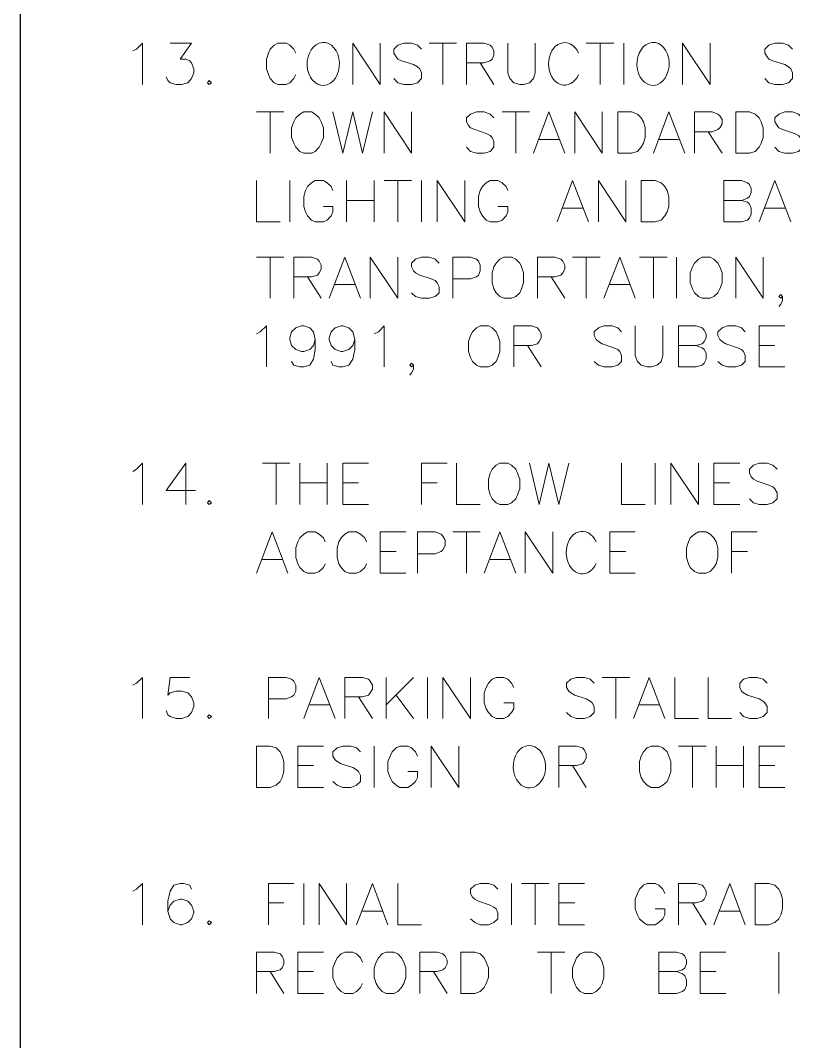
# Model space of a CAD drawing. Header units: millimetres. Extents: x -419 to 20046, y -14642 to 2638.
# Drawn here: x 3709.805 to 3711.305, y 919.728 to 921.709 of the extents above; entities that cross this region are included whole.
import ezdxf

# ---------------------------------------------------------------- set-up
doc = ezdxf.new("R2010")
doc.units = ezdxf.units.MM
doc.layers.add('PDF10_----TX03', color=7, linetype='Continuous')

msp = doc.modelspace()

# ---------------------------------------------------------------- linework, layer by layer
at = {"color": 1}
msp.add_lwpolyline([(3717.4272, 913.7269), (3709.8049, 913.7269), (3709.8049, 927.2815), (3717.4272, 927.2815)], close=True, dxfattribs=at)
at = {"layer": 'PDF10_----TX03', "lineweight": 20}
for points in [[(3710.0229, 921.6502), (3710.0304, 921.6536), (3710.042, 921.6652), (3710.042, 921.5852)], [(3710.0954, 921.6652), (3710.1371, 921.6652), (3710.1146, 921.6344), (3710.1262, 921.6344), (3710.1337, 921.6311), (3710.1371, 921.6269), (3710.1412, 921.6152), (3710.1412, 921.6077), (3710.1371, 921.5969), (3710.1296, 921.5886), (3710.1179, 921.5852), (3710.1071, 921.5852), (3710.0954, 921.5886), (3710.0912, 921.5927), (3710.0879, 921.6002)], [(3710.3396, 921.6461), (3710.3354, 921.6536), (3710.3279, 921.6611), (3710.3204, 921.6652), (3710.3046, 921.6652), (3710.2971, 921.6611), (3710.2896, 921.6536), (3710.2862, 921.6461), (3710.2821, 921.6344), (3710.2821, 921.6152), (3710.2862, 921.6044), (3710.2896, 921.5969), (3710.2971, 921.5886), (3710.3046, 921.5852), (3710.3204, 921.5852), (3710.3279, 921.5886), (3710.3354, 921.5969), (3710.3396, 921.6044)], [(3710.4496, 921.5852), (3710.4496, 921.6652), (3710.5029, 921.5852), (3710.5029, 921.6652)], [(3710.5829, 921.6536), (3710.5754, 921.6611), (3710.5638, 921.6652), (3710.5488, 921.6652), (3710.5371, 921.6611), (3710.5296, 921.6536), (3710.5296, 921.6461), (3710.5338, 921.6386), (3710.5371, 921.6344), (3710.5446, 921.6311), (3710.5679, 921.6236), (3710.5754, 921.6194), (3710.5796, 921.6152), (3710.5829, 921.6077), (3710.5829, 921.5969), (3710.5754, 921.5886), (3710.5638, 921.5852), (3710.5488, 921.5852), (3710.5371, 921.5886), (3710.5296, 921.5969)], [(3710.5979, 921.6652), (3710.6513, 921.6652)], [(3710.6246, 921.6652), (3710.6246, 921.5852)], [(3710.6704, 921.5852), (3710.6704, 921.6652), (3710.7046, 921.6652), (3710.7163, 921.6611), (3710.7204, 921.6577), (3710.7238, 921.6502), (3710.7238, 921.6419), (3710.7204, 921.6344), (3710.7163, 921.6311), (3710.7046, 921.6269), (3710.6704, 921.6269)], [(3710.7504, 921.6652), (3710.7504, 921.6077), (3710.7546, 921.5969), (3710.7621, 921.5886), (3710.7738, 921.5852), (3710.7813, 921.5852), (3710.7929, 921.5886), (3710.8004, 921.5969), (3710.8038, 921.6077), (3710.8038, 921.6652)], [(3710.9029, 921.6652), (3710.9563, 921.6652)], [(3710.9296, 921.6652), (3710.9296, 921.5852)], [(3710.9755, 921.6652), (3710.9755, 921.5852)], [(3711.0896, 921.5852), (3711.0896, 921.6652), (3711.143, 921.5852), (3711.143, 921.6652)], [(3711.303, 921.6536), (3711.2955, 921.6611), (3711.2838, 921.6652), (3711.2688, 921.6652), (3711.2571, 921.6611), (3711.2496, 921.6536), (3711.2496, 921.6461), (3711.2538, 921.6386), (3711.2571, 921.6344), (3711.2646, 921.6311), (3711.288, 921.6236), (3711.2955, 921.6194), (3711.2996, 921.6152), (3711.303, 921.6077), (3711.303, 921.5969), (3711.2955, 921.5886), (3711.2838, 921.5852), (3711.2688, 921.5852), (3711.2571, 921.5886), (3711.2496, 921.5969)], [(3710.6971, 921.6269), (3710.7238, 921.5852)], [(3710.2629, 921.5319), (3710.3162, 921.5319)], [(3710.2896, 921.5319), (3710.2896, 921.4519)], [(3710.4112, 921.5319), (3710.4304, 921.4519), (3710.4496, 921.5319), (3710.4687, 921.4519), (3710.4879, 921.5319)], [(3710.5104, 921.4519), (3710.5104, 921.5319), (3710.5638, 921.4519), (3710.5638, 921.5319)], [(3710.7238, 921.5202), (3710.7163, 921.5277), (3710.7046, 921.5319), (3710.6896, 921.5319), (3710.6779, 921.5277), (3710.6704, 921.5202), (3710.6704, 921.5127), (3710.6746, 921.5052), (3710.6779, 921.501), (3710.6863, 921.4977), (3710.7088, 921.4902), (3710.7163, 921.486), (3710.7204, 921.4819), (3710.7238, 921.4744), (3710.7238, 921.4635), (3710.7163, 921.4552), (3710.7046, 921.4519), (3710.6896, 921.4519), (3710.6779, 921.4552), (3710.6704, 921.4635)], [(3710.7396, 921.5319), (3710.7929, 921.5319)], [(3710.7663, 921.5319), (3710.7663, 921.4519)], [(3710.8004, 921.4519), (3710.8304, 921.5319), (3710.8613, 921.4519)], [(3710.8804, 921.4519), (3710.8804, 921.5319), (3710.9338, 921.4519), (3710.9338, 921.5319)], [(3711.033, 921.4519), (3711.063, 921.5319), (3711.0938, 921.4519)], [(3711.113, 921.4519), (3711.113, 921.5319), (3711.1471, 921.5319), (3711.158, 921.5277), (3711.1621, 921.5244), (3711.1663, 921.5169), (3711.1663, 921.5085), (3711.1621, 921.501), (3711.158, 921.4977), (3711.1471, 921.4935), (3711.113, 921.4935)], [(3711.3221, 921.5202), (3711.3146, 921.5277), (3711.303, 921.5319), (3711.288, 921.5319), (3711.2763, 921.5277), (3711.2688, 921.5202), (3711.2688, 921.5127), (3711.273, 921.5052), (3711.2763, 921.501), (3711.2838, 921.4977), (3711.3071, 921.4902), (3711.3146, 921.486), (3711.318, 921.4819), (3711.3221, 921.4744), (3711.3221, 921.4635), (3711.3146, 921.4552), (3711.303, 921.4519), (3711.288, 921.4519), (3711.2763, 921.4552), (3711.2688, 921.4635)], [(3711.1396, 921.4935), (3711.1663, 921.4519)], [(3710.8113, 921.4785), (3710.8496, 921.4785)], [(3711.0438, 921.4785), (3711.0821, 921.4785)], [(3710.2629, 921.3985), (3710.2629, 921.3185), (3710.3087, 921.3185)], [(3710.3279, 921.3985), (3710.3279, 921.3185)], [(3710.4112, 921.3794), (3710.4079, 921.3869), (3710.4004, 921.3944), (3710.3929, 921.3985), (3710.3771, 921.3985), (3710.3696, 921.3944), (3710.3621, 921.3869), (3710.3579, 921.3794), (3710.3546, 921.3677), (3710.3546, 921.3485), (3710.3579, 921.3377), (3710.3621, 921.3302), (3710.3696, 921.3219), (3710.3771, 921.3185), (3710.3929, 921.3185), (3710.4004, 921.3219), (3710.4079, 921.3302), (3710.4112, 921.3377), (3710.4112, 921.3485), (3710.3929, 921.3485)], [(3710.4379, 921.3985), (3710.4379, 921.3185)], [(3710.4912, 921.3985), (3710.4912, 921.3185)], [(3710.5104, 921.3985), (3710.5638, 921.3985)], [(3710.5371, 921.3985), (3710.5371, 921.3185)], [(3710.5829, 921.3985), (3710.5829, 921.3185)], [(3710.6138, 921.3185), (3710.6138, 921.3985), (3710.6671, 921.3185), (3710.6671, 921.3985)], [(3710.7504, 921.3794), (3710.7471, 921.3869), (3710.7396, 921.3944), (3710.7313, 921.3985), (3710.7163, 921.3985), (3710.7088, 921.3944), (3710.7013, 921.3869), (3710.6971, 921.3794), (3710.6938, 921.3677), (3710.6938, 921.3485), (3710.6971, 921.3377), (3710.7013, 921.3302), (3710.7088, 921.3219), (3710.7163, 921.3185), (3710.7313, 921.3185), (3710.7396, 921.3219), (3710.7471, 921.3302), (3710.7504, 921.3377), (3710.7504, 921.3485), (3710.7313, 921.3485)], [(3710.8463, 921.3185), (3710.8763, 921.3985), (3710.9071, 921.3185)], [(3710.9263, 921.3185), (3710.9263, 921.3985), (3710.9796, 921.3185), (3710.9796, 921.3985)], [(3711.2038, 921.3602), (3711.2155, 921.3569), (3711.2196, 921.3527), (3711.223, 921.3452), (3711.223, 921.3335), (3711.2196, 921.326), (3711.2155, 921.3219), (3711.2038, 921.3185), (3711.1696, 921.3185), (3711.1696, 921.3985), (3711.2038, 921.3985), (3711.2155, 921.3944), (3711.2196, 921.391), (3711.223, 921.3835), (3711.223, 921.3752), (3711.2196, 921.3677), (3711.2155, 921.3644), (3711.2038, 921.3602), (3711.1696, 921.3602)], [(3711.238, 921.3185), (3711.2688, 921.3985), (3711.2996, 921.3185)], [(3710.4379, 921.3602), (3710.4912, 921.3602)], [(3710.8571, 921.3452), (3710.8954, 921.3452)], [(3711.2496, 921.3452), (3711.288, 921.3452)], [(3710.2629, 921.2502), (3710.3162, 921.2502)], [(3710.2896, 921.2502), (3710.2896, 921.1702)], [(3710.3354, 921.1702), (3710.3354, 921.2502), (3710.3696, 921.2502), (3710.3812, 921.246), (3710.3846, 921.2419), (3710.3887, 921.2344), (3710.3887, 921.2269), (3710.3846, 921.2194), (3710.3812, 921.2152), (3710.3696, 921.2119), (3710.3354, 921.2119)], [(3710.4037, 921.1702), (3710.4346, 921.2502), (3710.4646, 921.1702)], [(3710.4837, 921.1702), (3710.4837, 921.2502), (3710.5371, 921.1702), (3710.5371, 921.2502)], [(3710.6171, 921.2385), (3710.6096, 921.246), (3710.5979, 921.2502), (3710.5829, 921.2502), (3710.5713, 921.246), (3710.5638, 921.2385), (3710.5638, 921.231), (3710.5679, 921.2235), (3710.5713, 921.2194), (3710.5796, 921.2152), (3710.6021, 921.2077), (3710.6096, 921.2044), (3710.6138, 921.2002), (3710.6171, 921.1927), (3710.6171, 921.181), (3710.6096, 921.1735), (3710.5979, 921.1702), (3710.5829, 921.1702), (3710.5713, 921.1735), (3710.5638, 921.181)], [(3710.6438, 921.1702), (3710.6438, 921.2502), (3710.6779, 921.2502), (3710.6896, 921.246), (3710.6938, 921.2419), (3710.6971, 921.2344), (3710.6971, 921.2235), (3710.6938, 921.2152), (3710.6896, 921.2119), (3710.6779, 921.2077), (3710.6438, 921.2077)], [(3710.8079, 921.1702), (3710.8079, 921.2502), (3710.8421, 921.2502), (3710.8538, 921.246), (3710.8571, 921.2419), (3710.8613, 921.2344), (3710.8613, 921.2269), (3710.8571, 921.2194), (3710.8538, 921.2152), (3710.8421, 921.2119), (3710.8079, 921.2119)], [(3710.8763, 921.2502), (3710.9296, 921.2502)], [(3710.9029, 921.2502), (3710.9029, 921.1702)], [(3710.9371, 921.1702), (3710.968, 921.2502), (3710.998, 921.1702)], [(3711.0063, 921.2502), (3711.0596, 921.2502)], [(3711.033, 921.2502), (3711.033, 921.1702)], [(3711.078, 921.2502), (3711.078, 921.1702)], [(3711.193, 921.1702), (3711.193, 921.2502), (3711.2463, 921.1702), (3711.2463, 921.2502)], [(3710.3621, 921.2119), (3710.3887, 921.1702)], [(3710.4154, 921.1969), (3710.4537, 921.1969)], [(3710.8346, 921.2119), (3710.8613, 921.1702)], [(3710.9488, 921.1969), (3710.9871, 921.1969)], [(3711.2838, 921.1735), (3711.2805, 921.1702), (3711.2763, 921.1735), (3711.2805, 921.1777), (3711.2838, 921.1735), (3711.2838, 921.166), (3711.2805, 921.1585), (3711.2763, 921.1544)], [(3710.2629, 921.101), (3710.2704, 921.1052), (3710.2821, 921.1168), (3710.2821, 921.0368)], [(3710.3771, 921.0902), (3710.3737, 921.0785), (3710.3662, 921.071), (3710.3546, 921.0668), (3710.3504, 921.0668), (3710.3396, 921.071), (3710.3312, 921.0785), (3710.3279, 921.0902), (3710.3279, 921.0935), (3710.3312, 921.1052), (3710.3396, 921.1127), (3710.3504, 921.1168), (3710.3546, 921.1168), (3710.3662, 921.1127), (3710.3737, 921.1052), (3710.3771, 921.0902), (3710.3771, 921.071), (3710.3737, 921.0518), (3710.3662, 921.0402), (3710.3546, 921.0368), (3710.3471, 921.0368), (3710.3354, 921.0402), (3710.3312, 921.0477)], [(3710.4537, 921.0902), (3710.4496, 921.0785), (3710.4421, 921.071), (3710.4304, 921.0668), (3710.4271, 921.0668), (3710.4154, 921.071), (3710.4079, 921.0785), (3710.4037, 921.0902), (3710.4037, 921.0935), (3710.4079, 921.1052), (3710.4154, 921.1127), (3710.4271, 921.1168), (3710.4304, 921.1168), (3710.4421, 921.1127), (3710.4496, 921.1052), (3710.4537, 921.0902), (3710.4537, 921.071), (3710.4496, 921.0518), (3710.4421, 921.0402), (3710.4304, 921.0368), (3710.4229, 921.0368), (3710.4112, 921.0402), (3710.4079, 921.0477)], [(3710.4912, 921.101), (3710.4996, 921.1052), (3710.5104, 921.1168), (3710.5104, 921.0368)], [(3710.7621, 921.0368), (3710.7621, 921.1168), (3710.7963, 921.1168), (3710.8079, 921.1127), (3710.8113, 921.1085), (3710.8154, 921.101), (3710.8154, 921.0935), (3710.8113, 921.086), (3710.8079, 921.0818), (3710.7963, 921.0785), (3710.7621, 921.0785)], [(3710.9713, 921.1052), (3710.9638, 921.1127), (3710.953, 921.1168), (3710.9371, 921.1168), (3710.9263, 921.1127), (3710.9179, 921.1052), (3710.9179, 921.0977), (3710.9221, 921.0902), (3710.9263, 921.086), (3710.9338, 921.0818), (3710.9563, 921.0743), (3710.9638, 921.071), (3710.968, 921.0668), (3710.9713, 921.0593), (3710.9713, 921.0477), (3710.9638, 921.0402), (3710.953, 921.0368), (3710.9371, 921.0368), (3710.9263, 921.0402), (3710.9179, 921.0477)], [(3710.998, 921.1168), (3710.998, 921.0593), (3711.0021, 921.0477), (3711.0096, 921.0402), (3711.0213, 921.0368), (3711.0288, 921.0368), (3711.0405, 921.0402), (3711.048, 921.0477), (3711.0513, 921.0593), (3711.0513, 921.1168)], [(3711.1163, 921.0785), (3711.128, 921.0743), (3711.1313, 921.071), (3711.1355, 921.0635), (3711.1355, 921.0518), (3711.1313, 921.0443), (3711.128, 921.0402), (3711.1163, 921.0368), (3711.0821, 921.0368), (3711.0821, 921.1168), (3711.1163, 921.1168), (3711.128, 921.1127), (3711.1313, 921.1085), (3711.1355, 921.101), (3711.1355, 921.0935), (3711.1313, 921.086), (3711.128, 921.0818), (3711.1163, 921.0785), (3711.0821, 921.0785)], [(3711.2113, 921.1052), (3711.2038, 921.1127), (3711.193, 921.1168), (3711.1771, 921.1168), (3711.1663, 921.1127), (3711.158, 921.1052), (3711.158, 921.0977), (3711.1621, 921.0902), (3711.1663, 921.086), (3711.1738, 921.0818), (3711.1963, 921.0743), (3711.2038, 921.071), (3711.208, 921.0668), (3711.2113, 921.0593), (3711.2113, 921.0477), (3711.2038, 921.0402), (3711.193, 921.0368), (3711.1771, 921.0368), (3711.1663, 921.0402), (3711.158, 921.0477)], [(3711.288, 921.0368), (3711.238, 921.0368), (3711.238, 921.1168), (3711.288, 921.1168)], [(3710.7888, 921.0785), (3710.8154, 921.0368)], [(3711.238, 921.0785), (3711.2688, 921.0785)], [(3710.5679, 921.0402), (3710.5638, 921.0368), (3710.5604, 921.0402), (3710.5638, 921.0443), (3710.5679, 921.0402), (3710.5679, 921.0327), (3710.5638, 921.0252), (3710.5604, 921.021)], [(3710.0229, 920.8343), (3710.0304, 920.8385), (3710.042, 920.8502), (3710.042, 920.7702)], [(3710.1262, 920.7702), (3710.1262, 920.8502), (3710.0879, 920.7968), (3710.1446, 920.7968)], [(3710.2746, 920.8502), (3710.3279, 920.8502)], [(3710.3012, 920.8502), (3710.3012, 920.7702)], [(3710.3471, 920.8502), (3710.3471, 920.7702)], [(3710.4004, 920.8502), (3710.4004, 920.7702)], [(3710.4804, 920.7702), (3710.4304, 920.7702), (3710.4304, 920.8502), (3710.4804, 920.8502)], [(3710.5829, 920.7702), (3710.5829, 920.8502), (3710.6329, 920.8502)], [(3710.6513, 920.8502), (3710.6513, 920.7702), (3710.6971, 920.7702)], [(3710.7929, 920.8502), (3710.8113, 920.7702), (3710.8304, 920.8502), (3710.8496, 920.7702), (3710.8688, 920.8502)], [(3710.9713, 920.8502), (3710.9713, 920.7702), (3711.0171, 920.7702)], [(3711.0363, 920.8502), (3711.0363, 920.7702)], [(3711.0671, 920.7702), (3711.0671, 920.8502), (3711.1205, 920.7702), (3711.1205, 920.8502)], [(3711.2005, 920.7702), (3711.1505, 920.7702), (3711.1505, 920.8502), (3711.2005, 920.8502)], [(3711.273, 920.8385), (3711.2646, 920.846), (3711.2538, 920.8502), (3711.238, 920.8502), (3711.2271, 920.846), (3711.2196, 920.8385), (3711.2196, 920.831), (3711.223, 920.8235), (3711.2271, 920.8193), (3711.2346, 920.8152), (3711.2571, 920.8077), (3711.2646, 920.8043), (3711.2688, 920.8002), (3711.273, 920.7927), (3711.273, 920.781), (3711.2646, 920.7735), (3711.2538, 920.7702), (3711.238, 920.7702), (3711.2271, 920.7735), (3711.2196, 920.781)], [(3710.3471, 920.8118), (3710.4004, 920.8118)], [(3710.4304, 920.8118), (3710.4612, 920.8118)], [(3710.5829, 920.8118), (3710.6138, 920.8118)], [(3711.1505, 920.8118), (3711.1813, 920.8118)], [(3710.2629, 920.6368), (3710.2937, 920.7168), (3710.3237, 920.6368)], [(3710.3962, 920.6976), (3710.3929, 920.7051), (3710.3846, 920.7126), (3710.3771, 920.7168), (3710.3621, 920.7168), (3710.3546, 920.7126), (3710.3471, 920.7051), (3710.3429, 920.6976), (3710.3396, 920.686), (3710.3396, 920.6668), (3710.3429, 920.6551), (3710.3471, 920.6476), (3710.3546, 920.6401), (3710.3621, 920.6368), (3710.3771, 920.6368), (3710.3846, 920.6401), (3710.3929, 920.6476), (3710.3962, 920.6551)], [(3710.4762, 920.6976), (3710.4729, 920.7051), (3710.4646, 920.7126), (3710.4571, 920.7168), (3710.4421, 920.7168), (3710.4346, 920.7126), (3710.4271, 920.7051), (3710.4229, 920.6976), (3710.4196, 920.686), (3710.4196, 920.6668), (3710.4229, 920.6551), (3710.4271, 920.6476), (3710.4346, 920.6401), (3710.4421, 920.6368), (3710.4571, 920.6368), (3710.4646, 920.6401), (3710.4729, 920.6476), (3710.4762, 920.6551)], [(3710.5529, 920.6368), (3710.5029, 920.6368), (3710.5029, 920.7168), (3710.5529, 920.7168)], [(3710.5754, 920.6368), (3710.5754, 920.7168), (3710.6096, 920.7168), (3710.6213, 920.7126), (3710.6246, 920.7085), (3710.6288, 920.701), (3710.6288, 920.6901), (3710.6246, 920.6818), (3710.6213, 920.6785), (3710.6096, 920.6743), (3710.5754, 920.6743)], [(3710.6438, 920.7168), (3710.6971, 920.7168)], [(3710.6704, 920.7168), (3710.6704, 920.6368)], [(3710.7046, 920.6368), (3710.7354, 920.7168), (3710.7663, 920.6368)], [(3710.7846, 920.6368), (3710.7846, 920.7168), (3710.8379, 920.6368), (3710.8379, 920.7168)], [(3710.998, 920.6368), (3710.9488, 920.6368), (3710.9488, 920.7168), (3710.998, 920.7168)], [(3711.1846, 920.6368), (3711.1846, 920.7168), (3711.2346, 920.7168)], [(3710.2746, 920.6635), (3710.3129, 920.6635)], [(3710.5029, 920.6785), (3710.5338, 920.6785)], [(3710.7163, 920.6635), (3710.7546, 920.6635)], [(3710.9488, 920.6785), (3710.9796, 920.6785)], [(3711.1846, 920.6785), (3711.2155, 920.6785)], [(3710.0229, 920.4193), (3710.0304, 920.4235), (3710.042, 920.4343), (3710.042, 920.3543)], [(3710.1337, 920.4343), (3710.0954, 920.4343), (3710.0912, 920.4001), (3710.0954, 920.4043), (3710.1071, 920.4076), (3710.1179, 920.4076), (3710.1296, 920.4043), (3710.1371, 920.3968), (3710.1412, 920.3851), (3710.1412, 920.3776), (3710.1371, 920.366), (3710.1296, 920.3585), (3710.1179, 920.3543), (3710.1071, 920.3543), (3710.0954, 920.3585), (3710.0912, 920.3618), (3710.0879, 920.3701)], [(3710.2862, 920.3543), (3710.2862, 920.4343), (3710.3204, 920.4343), (3710.3312, 920.431), (3710.3354, 920.4268), (3710.3396, 920.4193), (3710.3396, 920.4076), (3710.3354, 920.4001), (3710.3312, 920.3968), (3710.3204, 920.3926), (3710.2862, 920.3926)], [(3710.3546, 920.3543), (3710.3846, 920.4343), (3710.4154, 920.3543)], [(3710.4346, 920.3543), (3710.4346, 920.4343), (3710.4687, 920.4343), (3710.4804, 920.431), (3710.4837, 920.4268), (3710.4879, 920.4193), (3710.4879, 920.4118), (3710.4837, 920.4043), (3710.4804, 920.4001), (3710.4687, 920.3968), (3710.4346, 920.3968)], [(3710.5146, 920.4343), (3710.5146, 920.3543)], [(3710.5679, 920.4343), (3710.5146, 920.381)], [(3710.5946, 920.4343), (3710.5946, 920.3543)], [(3710.6246, 920.3543), (3710.6246, 920.4343), (3710.6779, 920.3543), (3710.6779, 920.4343)], [(3710.7621, 920.4151), (3710.7579, 920.4235), (3710.7504, 920.431), (3710.7429, 920.4343), (3710.7279, 920.4343), (3710.7204, 920.431), (3710.7129, 920.4235), (3710.7088, 920.4151), (3710.7046, 920.4043), (3710.7046, 920.3851), (3710.7088, 920.3735), (3710.7129, 920.366), (3710.7204, 920.3585), (3710.7279, 920.3543), (3710.7429, 920.3543), (3710.7504, 920.3585), (3710.7579, 920.366), (3710.7621, 920.3735), (3710.7621, 920.3851), (3710.7429, 920.3851)], [(3710.9179, 920.4235), (3710.9104, 920.431), (3710.8996, 920.4343), (3710.8838, 920.4343), (3710.8729, 920.431), (3710.8646, 920.4235), (3710.8646, 920.4151), (3710.8688, 920.4076), (3710.8729, 920.4043), (3710.8804, 920.4001), (3710.9029, 920.3926), (3710.9104, 920.3885), (3710.9146, 920.3851), (3710.9179, 920.3776), (3710.9179, 920.366), (3710.9104, 920.3585), (3710.8996, 920.3543), (3710.8838, 920.3543), (3710.8729, 920.3585), (3710.8646, 920.366)], [(3710.9338, 920.4343), (3710.9871, 920.4343)], [(3710.9605, 920.4343), (3710.9605, 920.3543)], [(3710.9946, 920.3543), (3711.0246, 920.4343), (3711.0555, 920.3543)], [(3711.0746, 920.4343), (3711.0746, 920.3543), (3711.1205, 920.3543)], [(3711.1396, 920.4343), (3711.1396, 920.3543), (3711.1846, 920.3543)], [(3711.2538, 920.4235), (3711.2463, 920.431), (3711.2346, 920.4343), (3711.2196, 920.4343), (3711.208, 920.431), (3711.2005, 920.4235), (3711.2005, 920.4151), (3711.2038, 920.4076), (3711.208, 920.4043), (3711.2155, 920.4001), (3711.238, 920.3926), (3711.2463, 920.3885), (3711.2496, 920.3851), (3711.2538, 920.3776), (3711.2538, 920.366), (3711.2463, 920.3585), (3711.2346, 920.3543), (3711.2196, 920.3543), (3711.208, 920.3585), (3711.2005, 920.366)], [(3710.4612, 920.3968), (3710.4879, 920.3543)], [(3710.5338, 920.4001), (3710.5679, 920.3543)], [(3710.3662, 920.381), (3710.4037, 920.381)], [(3711.0063, 920.381), (3711.0438, 920.381)], [(3710.3929, 920.2209), (3710.3429, 920.2209), (3710.3429, 920.301), (3710.3929, 920.301)], [(3710.4646, 920.2901), (3710.4571, 920.2976), (3710.4462, 920.301), (3710.4304, 920.301), (3710.4196, 920.2976), (3710.4112, 920.2901), (3710.4112, 920.2818), (3710.4154, 920.2743), (3710.4196, 920.2709), (3710.4271, 920.2668), (3710.4496, 920.2593), (3710.4571, 920.2551), (3710.4612, 920.2518), (3710.4646, 920.2443), (3710.4646, 920.2326), (3710.4571, 920.2251), (3710.4462, 920.2209), (3710.4304, 920.2209), (3710.4196, 920.2251), (3710.4112, 920.2326)], [(3710.4912, 920.301), (3710.4912, 920.2209)], [(3710.5754, 920.2818), (3710.5713, 920.2901), (3710.5638, 920.2976), (3710.5563, 920.301), (3710.5413, 920.301), (3710.5338, 920.2976), (3710.5263, 920.2901), (3710.5221, 920.2818), (3710.5179, 920.2709), (3710.5179, 920.2518), (3710.5221, 920.2401), (3710.5263, 920.2326), (3710.5338, 920.2251), (3710.5413, 920.2209), (3710.5563, 920.2209), (3710.5638, 920.2251), (3710.5713, 920.2326), (3710.5754, 920.2401), (3710.5754, 920.2518), (3710.5563, 920.2518)], [(3710.6021, 920.2209), (3710.6021, 920.301), (3710.6554, 920.2209), (3710.6554, 920.301)], [(3710.8496, 920.2209), (3710.8496, 920.301), (3710.8838, 920.301), (3710.8954, 920.2976), (3710.8996, 920.2934), (3710.9029, 920.2859), (3710.9029, 920.2784), (3710.8996, 920.2709), (3710.8954, 920.2668), (3710.8838, 920.2634), (3710.8496, 920.2634)], [(3711.0821, 920.301), (3711.1355, 920.301)], [(3711.1088, 920.301), (3711.1088, 920.2209)], [(3711.1546, 920.301), (3711.1546, 920.2209)], [(3711.208, 920.301), (3711.208, 920.2209)], [(3711.288, 920.2209), (3711.238, 920.2209), (3711.238, 920.301), (3711.288, 920.301)], [(3710.3429, 920.2634), (3710.3737, 920.2634)], [(3710.8763, 920.2634), (3710.9029, 920.2209)], [(3711.1546, 920.2634), (3711.208, 920.2634)], [(3711.238, 920.2634), (3711.2688, 920.2634)], [(3710.0229, 920.0193), (3710.0304, 920.0234), (3710.042, 920.0343), (3710.042, 919.9543)], [(3710.1371, 920.0234), (3710.1337, 920.0309), (3710.1221, 920.0343), (3710.1146, 920.0343), (3710.1029, 920.0309), (3710.0954, 920.0193), (3710.0912, 920.0001), (3710.0912, 919.9809), (3710.0954, 919.9659), (3710.1029, 919.9584), (3710.1146, 919.9543), (3710.1179, 919.9543), (3710.1296, 919.9584), (3710.1371, 919.9659), (3710.1412, 919.9776), (3710.1412, 919.9809), (3710.1371, 919.9926), (3710.1296, 920.0001), (3710.1179, 920.0043), (3710.1146, 920.0043), (3710.1029, 920.0001), (3710.0954, 919.9926), (3710.0912, 919.9809)], [(3710.2862, 919.9543), (3710.2862, 920.0343), (3710.3354, 920.0343)], [(3710.3546, 920.0343), (3710.3546, 919.9543)], [(3710.3846, 919.9543), (3710.3846, 920.0343), (3710.4379, 919.9543), (3710.4379, 920.0343)], [(3710.4571, 919.9543), (3710.4879, 920.0343), (3710.5179, 919.9543)], [(3710.5371, 920.0343), (3710.5371, 919.9543), (3710.5829, 919.9543)], [(3710.7313, 920.0234), (3710.7238, 920.0309), (3710.7129, 920.0343), (3710.6971, 920.0343), (3710.6863, 920.0309), (3710.6779, 920.0234), (3710.6779, 920.0151), (3710.6821, 920.0076), (3710.6863, 920.0043), (3710.6938, 920.0001), (3710.7163, 919.9926), (3710.7238, 919.9884), (3710.7279, 919.9851), (3710.7313, 919.9776), (3710.7313, 919.9659), (3710.7238, 919.9584), (3710.7129, 919.9543), (3710.6971, 919.9543), (3710.6863, 919.9584), (3710.6779, 919.9659)], [(3710.7579, 920.0343), (3710.7579, 919.9543)], [(3710.7771, 920.0343), (3710.8304, 920.0343)], [(3710.8038, 920.0343), (3710.8038, 919.9543)], [(3710.8996, 919.9543), (3710.8496, 919.9543), (3710.8496, 920.0343), (3710.8996, 920.0343)], [(3711.0555, 920.0151), (3711.0513, 920.0234), (3711.0438, 920.0309), (3711.0363, 920.0343), (3711.0213, 920.0343), (3711.0138, 920.0309), (3711.0063, 920.0234), (3711.0021, 920.0151), (3710.998, 920.0043), (3710.998, 919.9851), (3711.0021, 919.9734), (3711.0063, 919.9659), (3711.0138, 919.9584), (3711.0213, 919.9543), (3711.0363, 919.9543), (3711.0438, 919.9584), (3711.0513, 919.9659), (3711.0555, 919.9734), (3711.0555, 919.9851), (3711.0363, 919.9851)], [(3711.0821, 919.9543), (3711.0821, 920.0343), (3711.1163, 920.0343), (3711.128, 920.0309), (3711.1313, 920.0268), (3711.1355, 920.0193), (3711.1355, 920.0118), (3711.1313, 920.0043), (3711.128, 920.0001), (3711.1163, 919.9968), (3711.0821, 919.9968)], [(3711.1505, 919.9543), (3711.1813, 920.0343), (3711.2113, 919.9543)], [(3710.2862, 919.9968), (3710.3162, 919.9968)], [(3710.8496, 919.9968), (3710.8804, 919.9968)], [(3711.1088, 919.9968), (3711.1355, 919.9543)], [(3710.4687, 919.9809), (3710.5071, 919.9809)], [(3711.1621, 919.9809), (3711.2005, 919.9809)], [(3710.2629, 919.8209), (3710.2629, 919.9009), (3710.2971, 919.9009), (3710.3087, 919.8976), (3710.3129, 919.8934), (3710.3162, 919.8859), (3710.3162, 919.8784), (3710.3129, 919.8709), (3710.3087, 919.8667), (3710.2971, 919.8634), (3710.2629, 919.8634)], [(3710.3929, 919.8209), (3710.3429, 919.8209), (3710.3429, 919.9009), (3710.3929, 919.9009)], [(3710.4687, 919.8817), (3710.4646, 919.8901), (3710.4571, 919.8976), (3710.4496, 919.9009), (3710.4346, 919.9009), (3710.4271, 919.8976), (3710.4196, 919.8901), (3710.4154, 919.8817), (3710.4112, 919.8709), (3710.4112, 919.8517), (3710.4154, 919.8401), (3710.4196, 919.8326), (3710.4271, 919.8251), (3710.4346, 919.8209), (3710.4496, 919.8209), (3710.4571, 919.8251), (3710.4646, 919.8326), (3710.4687, 919.8401)], [(3710.5796, 919.8209), (3710.5796, 919.9009), (3710.6138, 919.9009), (3710.6246, 919.8976), (3710.6288, 919.8934), (3710.6329, 919.8859), (3710.6329, 919.8784), (3710.6288, 919.8709), (3710.6246, 919.8667), (3710.6138, 919.8634), (3710.5796, 919.8634)], [(3710.8079, 919.9009), (3710.8613, 919.9009)], [(3710.8346, 919.9009), (3710.8346, 919.8209)], [(3711.078, 919.8634), (3711.0896, 919.8592), (3711.0938, 919.8551), (3711.0971, 919.8476), (3711.0971, 919.8367), (3711.0938, 919.8284), (3711.0896, 919.8251), (3711.078, 919.8209), (3711.0438, 919.8209), (3711.0438, 919.9009), (3711.078, 919.9009), (3711.0896, 919.8976), (3711.0938, 919.8934), (3711.0971, 919.8859), (3711.0971, 919.8784), (3711.0938, 919.8709), (3711.0896, 919.8667), (3711.078, 919.8634), (3711.0438, 919.8634)], [(3711.1738, 919.8209), (3711.1238, 919.8209), (3711.1238, 919.9009), (3711.1738, 919.9009)], [(3711.2763, 919.9009), (3711.2763, 919.8209)], [(3710.2896, 919.8634), (3710.3162, 919.8209)], [(3710.3429, 919.8634), (3710.3737, 919.8634)], [(3710.6063, 919.8634), (3710.6329, 919.8209)], [(3711.1238, 919.8634), (3711.1546, 919.8634)]]:
    msp.add_lwpolyline(points, dxfattribs=at)
for points in [[(3710.1712, 921.5927), (3710.1679, 921.5886), (3710.1712, 921.5852), (3710.1754, 921.5886)], [(3710.3546, 921.5319), (3710.3471, 921.5277), (3710.3396, 921.5202), (3710.3354, 921.5127), (3710.3312, 921.501), (3710.3312, 921.4819), (3710.3354, 921.471), (3710.3396, 921.4635), (3710.3471, 921.4552), (3710.3546, 921.4519), (3710.3696, 921.4519), (3710.3771, 921.4552), (3710.3846, 921.4635), (3710.3887, 921.471), (3710.3929, 921.4819), (3710.3929, 921.501), (3710.3887, 921.5127), (3710.3846, 921.5202), (3710.3771, 921.5277), (3710.3696, 921.5319)], [(3710.9638, 921.4519), (3710.9638, 921.5319), (3710.9905, 921.5319), (3711.0021, 921.5277), (3711.0096, 921.5202), (3711.0138, 921.5127), (3711.0171, 921.501), (3711.0171, 921.4819), (3711.0138, 921.471), (3711.0096, 921.4635), (3711.0021, 921.4552), (3710.9905, 921.4519)], [(3711.193, 921.4519), (3711.193, 921.5319), (3711.2196, 921.5319), (3711.2305, 921.5277), (3711.238, 921.5202), (3711.2421, 921.5127), (3711.2463, 921.501), (3711.2463, 921.4819), (3711.2421, 921.471), (3711.238, 921.4635), (3711.2305, 921.4552), (3711.2196, 921.4519)], [(3711.0096, 921.3185), (3711.0096, 921.3985), (3711.0363, 921.3985), (3711.048, 921.3944), (3711.0555, 921.3869), (3711.0596, 921.3794), (3711.063, 921.3677), (3711.063, 921.3485), (3711.0596, 921.3377), (3711.0555, 921.3302), (3711.048, 921.3219), (3711.0363, 921.3185)], [(3710.7429, 921.2502), (3710.7354, 921.246), (3710.7279, 921.2385), (3710.7238, 921.231), (3710.7204, 921.2194), (3710.7204, 921.2002), (3710.7238, 921.1885), (3710.7279, 921.181), (3710.7354, 921.1735), (3710.7429, 921.1702), (3710.7579, 921.1702), (3710.7663, 921.1735), (3710.7738, 921.181), (3710.7771, 921.1885), (3710.7813, 921.2002), (3710.7813, 921.2194), (3710.7771, 921.231), (3710.7738, 921.2385), (3710.7663, 921.246), (3710.7579, 921.2502)], [(3711.128, 921.2502), (3711.1205, 921.246), (3711.113, 921.2385), (3711.1088, 921.231), (3711.1046, 921.2194), (3711.1046, 921.2002), (3711.1088, 921.1885), (3711.113, 921.181), (3711.1205, 921.1735), (3711.128, 921.1702), (3711.143, 921.1702), (3711.1505, 921.1735), (3711.158, 921.181), (3711.1621, 921.1885), (3711.1663, 921.2002), (3711.1663, 921.2194), (3711.1621, 921.231), (3711.158, 921.2385), (3711.1505, 921.246), (3711.143, 921.2502)], [(3710.6971, 921.1168), (3710.6896, 921.1127), (3710.6821, 921.1052), (3710.6779, 921.0977), (3710.6746, 921.086), (3710.6746, 921.0668), (3710.6779, 921.0552), (3710.6821, 921.0477), (3710.6896, 921.0402), (3710.6971, 921.0368), (3710.7129, 921.0368), (3710.7204, 921.0402), (3710.7279, 921.0477), (3710.7313, 921.0552), (3710.7354, 921.0668), (3710.7354, 921.086), (3710.7313, 921.0977), (3710.7279, 921.1052), (3710.7204, 921.1127), (3710.7129, 921.1168)], [(3710.7354, 920.8502), (3710.7279, 920.846), (3710.7204, 920.8385), (3710.7163, 920.831), (3710.7129, 920.8193), (3710.7129, 920.8002), (3710.7163, 920.7885), (3710.7204, 920.781), (3710.7279, 920.7735), (3710.7354, 920.7702), (3710.7504, 920.7702), (3710.7579, 920.7735), (3710.7663, 920.781), (3710.7696, 920.7885), (3710.7738, 920.8002), (3710.7738, 920.8193), (3710.7696, 920.831), (3710.7663, 920.8385), (3710.7579, 920.846), (3710.7504, 920.8502)], [(3710.1712, 920.7777), (3710.1679, 920.7735), (3710.1712, 920.7702), (3710.1754, 920.7735)], [(3711.1205, 920.7168), (3711.113, 920.7126), (3711.1046, 920.7051), (3711.1013, 920.6976), (3711.0971, 920.686), (3711.0971, 920.6668), (3711.1013, 920.6551), (3711.1046, 920.6476), (3711.113, 920.6401), (3711.1205, 920.6368), (3711.1355, 920.6368), (3711.143, 920.6401), (3711.1505, 920.6476), (3711.1546, 920.6551), (3711.158, 920.6668), (3711.158, 920.686), (3711.1546, 920.6976), (3711.1505, 920.7051), (3711.143, 920.7126), (3711.1355, 920.7168)], [(3710.1712, 920.3618), (3710.1679, 920.3585), (3710.1712, 920.3543), (3710.1754, 920.3585)], [(3710.2629, 920.2209), (3710.2629, 920.301), (3710.2896, 920.301), (3710.3012, 920.2976), (3710.3087, 920.2901), (3710.3129, 920.2818), (3710.3162, 920.2709), (3710.3162, 920.2518), (3710.3129, 920.2401), (3710.3087, 920.2326), (3710.3012, 920.2251), (3710.2896, 920.2209)], [(3711.0288, 920.301), (3711.0213, 920.2976), (3711.0138, 920.2901), (3711.0096, 920.2818), (3711.0063, 920.2709), (3711.0063, 920.2518), (3711.0096, 920.2401), (3711.0138, 920.2326), (3711.0213, 920.2251), (3711.0288, 920.2209), (3711.0438, 920.2209), (3711.0513, 920.2251), (3711.0596, 920.2326), (3711.063, 920.2401), (3711.0671, 920.2518), (3711.0671, 920.2709), (3711.063, 920.2818), (3711.0596, 920.2901), (3711.0513, 920.2976), (3711.0438, 920.301)], [(3711.2305, 919.9543), (3711.2305, 920.0343), (3711.2571, 920.0343), (3711.2688, 920.0309), (3711.2763, 920.0234), (3711.2805, 920.0151), (3711.2838, 920.0043), (3711.2838, 919.9851), (3711.2805, 919.9734), (3711.2763, 919.9659), (3711.2688, 919.9584), (3711.2571, 919.9543)], [(3710.1712, 919.9618), (3710.1679, 919.9584), (3710.1712, 919.9543), (3710.1754, 919.9584)], [(3710.5146, 919.9009), (3710.5071, 919.8976), (3710.4996, 919.8901), (3710.4954, 919.8817), (3710.4912, 919.8709), (3710.4912, 919.8517), (3710.4954, 919.8401), (3710.4996, 919.8326), (3710.5071, 919.8251), (3710.5146, 919.8209), (3710.5296, 919.8209), (3710.5371, 919.8251), (3710.5446, 919.8326), (3710.5488, 919.8401), (3710.5529, 919.8517), (3710.5529, 919.8709), (3710.5488, 919.8817), (3710.5446, 919.8901), (3710.5371, 919.8976), (3710.5296, 919.9009)], [(3710.6596, 919.8209), (3710.6596, 919.9009), (3710.6863, 919.9009), (3710.6971, 919.8976), (3710.7046, 919.8901), (3710.7088, 919.8817), (3710.7129, 919.8709), (3710.7129, 919.8517), (3710.7088, 919.8401), (3710.7046, 919.8326), (3710.6971, 919.8251), (3710.6863, 919.8209)], [(3710.8996, 919.9009), (3710.8913, 919.8976), (3710.8838, 919.8901), (3710.8804, 919.8817), (3710.8763, 919.8709), (3710.8763, 919.8517), (3710.8804, 919.8401), (3710.8838, 919.8326), (3710.8913, 919.8251), (3710.8996, 919.8209), (3710.9146, 919.8209), (3710.9221, 919.8251), (3710.9296, 919.8326), (3710.9338, 919.8401), (3710.9371, 919.8517), (3710.9371, 919.8709), (3710.9338, 919.8817), (3710.9296, 919.8901), (3710.9221, 919.8976), (3710.9146, 919.9009)]]:
    msp.add_lwpolyline(points, close=True, dxfattribs=at)
for centre, major_axis, ratio, start_param, end_param in [((3710.3925, 921.625), (0.0006, 0.0417), 0.750122, 0.273346, 6.556531), ((3711.0325, 921.625), (0.0006, 0.0417), 0.750122, 0.273346, 6.556531), ((3710.8609, 921.6251), (0.0003, 0.0413), 0.758892, 5.250474, 10.474903), ((3710.8952, 920.6766), (-0.0003, 0.0413), 0.759035, 5.242029, 10.445457), ((3710.7926, 920.261), (-0.0002, 0.0413), 0.759571, 0.2486793053365207, 6.531864612516106)]:
    msp.add_ellipse(centre, major_axis=major_axis, ratio=ratio, start_param=start_param, end_param=end_param, dxfattribs=at)

doc.saveas('drawing.dxf')
